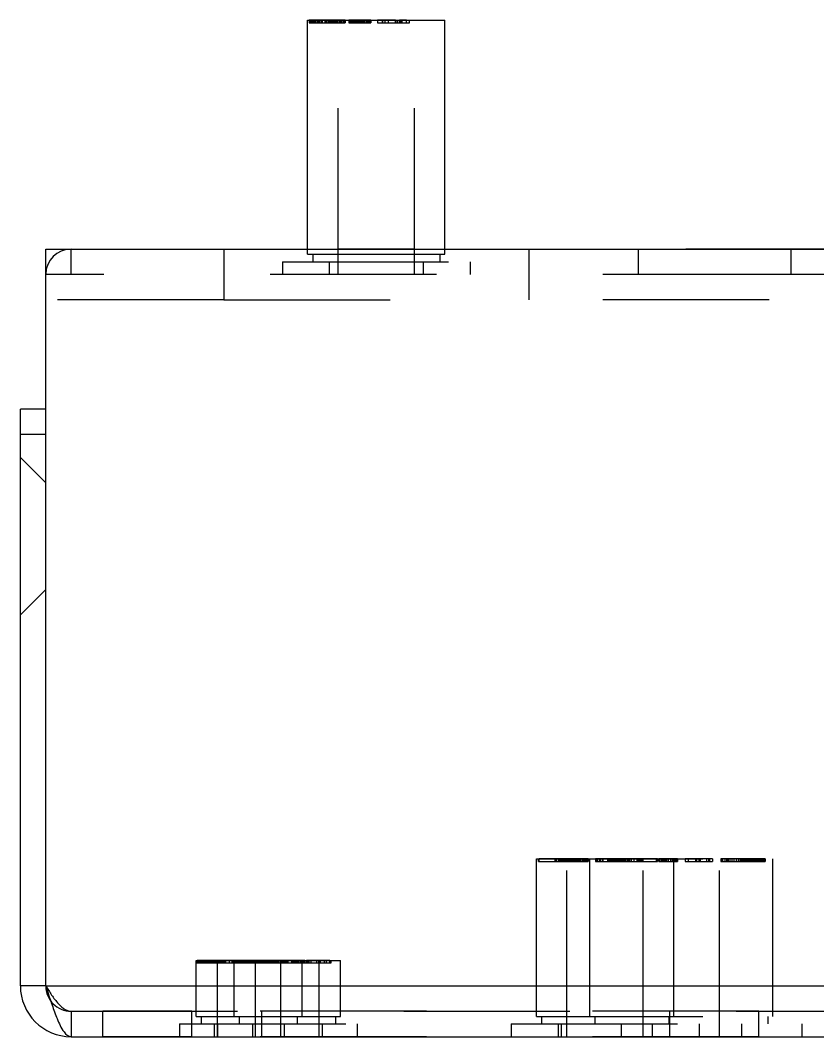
# Model space of a CAD drawing. Header units: millimetres. Extents: x 1262 to 3787, y 0 to 841.
# Drawn here: x 1412.58 to 1443.94, y 627.16 to 667.16 of the extents above; entities that cross this region are included whole.
import ezdxf

# ---------------------------------------------------------------- set-up
doc = ezdxf.new("R2010")
doc.units = ezdxf.units.MM
doc.header["$LTSCALE"] = 65.395
doc.linetypes.add('HIDDEN', pattern=[0.2, 0.1, -0.1])
doc.layers.get('0').update_dxf_attribs({"linetype": 'CONTINUOUS'})
doc.layers.add('02___PRT_ALL_AXES', color=7, linetype='CONTINUOUS')
doc.layers.add('DEFAULT_2', color=8, linetype='HIDDEN')

msp = doc.modelspace()

# ---------------------------------------------------------------- linework, layer by layer
at = {"color": 7, "linetype": 'Continuous'}
for p, q in [((1423.881, 658.158), (1423.881, 667.158)), ((1429.281, 658.158), (1429.281, 667.158)), ((1413.581, 657.158), (1413.581, 658.158)), ((1413.581, 651.858), (1412.581, 651.858)), ((1413.581, 650.858), (1412.581, 650.858)), ((1413.581, 629.158), (1412.581, 629.158))]:
    msp.add_line(p, q, dxfattribs=at)
at = {"color": 3, "linetype": 'Continuous'}
for p, q in [((1413.581, 658.158), (1824.581, 658.158)), ((1413.581, 629.158), (1413.581, 657.158)), ((1412.581, 629.158), (1412.581, 651.858)), ((1413.581, 629.158), (1825.581, 629.158)), ((1414.581, 627.158), (1615.797, 627.158))]:
    msp.add_line(p, q, dxfattribs=at)
for centre, radius, start, end in [((1414.581, 657.158), 1, 90, 180), ((1414.581, 629.158), 2, 180, 270)]:
    msp.add_arc(centre, radius, start, end, dxfattribs=at)
msp.add_open_spline([(1413.581, 629.158), (1413.641, 628.969), (1413.701, 628.779), (1413.764, 628.59)], degree=3, dxfattribs=at)
for points, knots in [([(1413.764, 628.59), (1413.786, 628.525), (1413.868, 628.282), (1413.955, 628.04), (1414.028, 627.867)], [0, 0, 0, 0, 0.267533, 1, 1, 1, 1]), ([(1414.028, 627.867), (1414.104, 627.685), (1414.214, 627.413), (1414.47, 627.158), (1414.581, 627.158)], [0, 0, 0, 0, 0.639668, 1, 1, 1, 1])]:
    msp.add_open_spline(points, degree=3, knots=knots, dxfattribs=at)
at = {"layer": '02___PRT_ALL_AXES', "color": 7, "linetype": 'Continuous'}
for p, q in [((1423.881, 658.158), (1423.881, 667.158)), ((1423.881, 667.158), (1429.281, 667.158)), ((1429.281, 658.158), (1429.281, 667.158))]:
    msp.add_line(p, q, dxfattribs=at)
at = {"layer": '02___PRT_ALL_AXES', "color": 8, "linetype": 'HIDDEN'}
for p, q in [((1425.081, 657.158), (1425.081, 667.158)), ((1428.081, 657.158), (1428.081, 667.158)), ((1423.881, 657.958), (1423.881, 658.158)), ((1428.081, 658.158), (1425.081, 658.158)), ((1429.281, 657.958), (1429.281, 658.158)), ((1436.879, 658.158), (1436.879, 657.158)), ((1824.581, 658.158), (1436.879, 658.158)), ((1442.883, 658.158), (1442.883, 657.158)), ((1428.081, 657.158), (1425.081, 657.158)), ((1825.581, 657.158), (1436.879, 657.158)), ((1432.881, 627.958), (1432.881, 634.158)), ((1432.881, 634.158), (1442.181, 634.158)), ((1434.081, 627.158), (1434.081, 634.158)), ((1434.981, 627.958), (1434.981, 634.158)), ((1437.081, 627.158), (1437.081, 634.158)), ((1438.281, 627.958), (1438.281, 634.158)), ((1440.081, 627.158), (1440.081, 634.158)), ((1442.181, 627.958), (1442.181, 634.158)), ((1419.491, 627.958), (1419.491, 630.158)), ((1419.491, 630.158), (1425.171, 630.158)), ((1420.331, 627.158), (1420.331, 630.158)), ((1420.991, 627.958), (1420.991, 630.158)), ((1421.831, 627.158), (1421.831, 630.158)), ((1422.831, 627.158), (1422.831, 630.158)), ((1423.671, 627.958), (1423.671, 630.158)), ((1424.331, 627.158), (1424.331, 630.158)), ((1425.171, 627.958), (1425.171, 630.158)), ((1415.831, 627.158), (1415.831, 628.158)), ((1419.331, 628.158), (1415.831, 628.158)), ((1419.331, 627.158), (1419.331, 628.158)), ((1441.631, 628.158), (1420.331, 628.158)), ((1422.081, 627.158), (1422.081, 628.158)), ((1438.131, 627.158), (1438.131, 628.158)), ((1441.631, 627.158), (1441.631, 628.158)), ((1419.331, 627.158), (1415.831, 627.158)), ((1441.631, 627.158), (1420.331, 627.158))]:
    msp.add_line(p, q, dxfattribs=at)
at = {"layer": 'DEFAULT_2', "color": 8, "linetype": 'HIDDEN'}
for p, q in [((1423.94, 667.158), (1423.94, 667.058)), ((1425.358, 667.158), (1423.94, 667.158)), ((1423.94, 667.058), (1425.358, 667.058)), ((1423.946, 667.158), (1423.946, 667.058)), ((1423.979, 667.158), (1423.979, 667.058)), ((1423.994, 667.158), (1423.994, 667.058)), ((1424.028, 667.158), (1424.028, 667.058)), ((1424.048, 667.158), (1424.048, 667.058)), ((1424.05, 667.158), (1424.05, 667.058)), ((1424.076, 667.158), (1424.076, 667.058)), ((1424.079, 667.158), (1424.079, 667.058)), ((1424.094, 667.158), (1424.094, 667.058)), ((1424.102, 667.158), (1424.102, 667.058)), ((1424.149, 667.158), (1424.149, 667.058)), ((1424.155, 667.158), (1424.155, 667.058)), ((1424.159, 667.158), (1424.159, 667.058)), ((1424.182, 667.158), (1424.182, 667.058)), ((1424.248, 667.158), (1424.248, 667.058)), ((1424.259, 667.158), (1424.259, 667.058)), ((1424.292, 667.158), (1424.292, 667.058)), ((1424.302, 667.158), (1424.302, 667.058)), ((1424.303, 667.058), (1424.303, 667.158)), ((1424.314, 667.158), (1424.314, 667.058)), ((1424.372, 667.058), (1424.372, 667.158)), ((1424.421, 667.158), (1424.421, 667.058)), ((1424.423, 667.158), (1424.423, 667.058)), ((1424.446, 667.158), (1424.446, 667.058)), ((1424.448, 667.158), (1424.448, 667.058)), ((1424.554, 667.158), (1424.554, 667.058)), ((1424.566, 667.158), (1424.566, 667.058)), ((1424.577, 667.158), (1424.577, 667.058)), ((1424.61, 667.158), (1424.61, 667.058)), ((1424.621, 667.158), (1424.621, 667.058)), ((1424.686, 667.158), (1424.686, 667.058)), ((1424.709, 667.158), (1424.709, 667.058)), ((1424.713, 667.158), (1424.713, 667.058)), ((1424.719, 667.158), (1424.719, 667.058)), ((1424.767, 667.158), (1424.767, 667.058)), ((1424.775, 667.158), (1424.775, 667.058)), ((1424.789, 667.158), (1424.789, 667.058)), ((1424.792, 667.158), (1424.792, 667.058)), ((1424.818, 667.158), (1424.818, 667.058)), ((1424.82, 667.158), (1424.82, 667.058)), ((1424.841, 667.158), (1424.841, 667.058)), ((1424.874, 667.158), (1424.874, 667.058)), ((1424.889, 667.158), (1424.889, 667.058)), ((1424.922, 667.158), (1424.922, 667.058)), ((1424.929, 667.158), (1424.929, 667.058)), ((1424.97, 667.158), (1424.97, 667.058)), ((1424.972, 667.158), (1424.972, 667.058)), ((1425.001, 667.158), (1425.001, 667.058)), ((1425.023, 667.158), (1425.023, 667.058)), ((1425.051, 667.158), (1425.051, 667.058)), ((1425.055, 667.158), (1425.055, 667.058)), ((1425.118, 667.158), (1425.118, 667.058)), ((1425.121, 667.158), (1425.121, 667.058)), ((1425.138, 667.158), (1425.138, 667.058)), ((1425.14, 667.158), (1425.14, 667.058)), ((1425.148, 667.158), (1425.148, 667.058)), ((1425.152, 667.158), (1425.152, 667.058)), ((1425.161, 667.158), (1425.161, 667.058)), ((1425.167, 667.158), (1425.167, 667.058)), ((1425.176, 667.158), (1425.176, 667.058)), ((1425.18, 667.158), (1425.18, 667.058)), ((1425.19, 667.158), (1425.19, 667.058)), ((1425.191, 667.158), (1425.191, 667.058)), ((1425.208, 667.158), (1425.208, 667.058)), ((1425.274, 667.158), (1425.274, 667.058)), ((1425.305, 667.158), (1425.305, 667.058)), ((1425.356, 667.158), (1425.356, 667.058)), ((1425.358, 667.158), (1425.358, 667.058)), ((1425.502, 667.158), (1425.502, 667.058)), ((1426.36, 667.158), (1425.502, 667.158)), ((1425.502, 667.058), (1426.36, 667.058)), ((1425.503, 667.158), (1425.503, 667.058)), ((1425.525, 667.158), (1425.525, 667.058)), ((1425.527, 667.158), (1425.527, 667.058)), ((1425.572, 667.158), (1425.572, 667.058)), ((1425.602, 667.158), (1425.602, 667.058)), ((1425.609, 667.158), (1425.609, 667.058)), ((1425.627, 667.158), (1425.627, 667.058)), ((1425.63, 667.158), (1425.63, 667.058)), ((1425.637, 667.158), (1425.637, 667.058)), ((1425.639, 667.158), (1425.639, 667.058)), ((1425.66, 667.158), (1425.66, 667.058)), ((1425.665, 667.158), (1425.665, 667.058)), ((1425.67, 667.158), (1425.67, 667.058)), ((1425.677, 667.158), (1425.677, 667.058)), ((1425.681, 667.158), (1425.681, 667.058)), ((1425.691, 667.158), (1425.691, 667.058)), ((1425.708, 667.058), (1425.708, 667.158)), ((1425.722, 667.158), (1425.722, 667.058)), ((1425.742, 667.158), (1425.742, 667.058)), ((1425.764, 667.158), (1425.764, 667.058)), ((1425.765, 667.158), (1425.765, 667.058)), ((1425.777, 667.158), (1425.777, 667.058)), ((1425.78, 667.158), (1425.78, 667.058)), ((1425.807, 667.158), (1425.807, 667.058)), ((1425.827, 667.158), (1425.827, 667.058)), ((1425.836, 667.158), (1425.836, 667.058)), ((1425.878, 667.058), (1425.878, 667.158)), ((1425.883, 667.158), (1425.883, 667.058)), ((1425.889, 667.158), (1425.889, 667.058)), ((1425.908, 667.158), (1425.908, 667.058)), ((1425.914, 667.158), (1425.914, 667.058)), ((1425.919, 667.158), (1425.919, 667.058)), ((1425.958, 667.158), (1425.958, 667.058)), ((1425.969, 667.158), (1425.969, 667.058)), ((1425.989, 667.158), (1425.989, 667.058)), ((1425.994, 667.158), (1425.994, 667.058)), ((1426.014, 667.158), (1426.014, 667.058)), ((1426.035, 667.158), (1426.035, 667.058)), ((1426.05, 667.158), (1426.05, 667.058)), ((1426.065, 667.158), (1426.065, 667.058)), ((1426.088, 667.158), (1426.088, 667.058)), ((1426.093, 667.158), (1426.093, 667.058)), ((1426.104, 667.158), (1426.104, 667.058)), ((1426.12, 667.158), (1426.12, 667.058)), ((1426.122, 667.158), (1426.122, 667.058)), ((1426.181, 667.158), (1426.181, 667.058)), ((1426.187, 667.158), (1426.187, 667.058)), ((1426.22, 667.158), (1426.22, 667.058)), ((1426.234, 667.158), (1426.234, 667.058)), ((1426.238, 667.158), (1426.238, 667.058)), ((1426.255, 667.158), (1426.255, 667.058)), ((1426.305, 667.158), (1426.305, 667.058)), ((1426.355, 667.158), (1426.355, 667.058)), ((1426.36, 667.158), (1426.36, 667.058)), ((1426.635, 667.158), (1426.635, 667.058)), ((1427.341, 667.158), (1426.635, 667.158)), ((1426.635, 667.058), (1427.882, 667.058)), ((1426.813, 667.158), (1426.813, 667.058)), ((1426.82, 667.158), (1426.82, 667.058)), ((1426.931, 667.058), (1426.931, 667.158)), ((1427.057, 667.058), (1427.057, 667.158)), ((1427.341, 667.058), (1427.341, 667.158)), ((1427.388, 667.158), (1427.388, 667.058)), ((1427.407, 667.158), (1427.407, 667.058)), ((1427.5, 667.058), (1427.5, 667.158)), ((1427.769, 667.158), (1427.5, 667.158)), ((1427.532, 667.158), (1427.532, 667.058)), ((1427.585, 667.158), (1427.585, 667.058)), ((1427.769, 667.058), (1427.769, 667.158)), ((1427.882, 667.058), (1427.882, 667.158)), ((1414.581, 657.158), (1414.581, 658.158)), ((1420.581, 658.158), (1420.581, 656.158)), ((1423.881, 657.958), (1423.881, 658.158)), ((1429.281, 657.958), (1429.281, 658.158)), ((1432.581, 658.158), (1432.581, 656.158)), ((1422.886, 657.658), (1422.886, 657.158)), ((1422.886, 657.658), (1430.276, 657.658)), ((1423.881, 657.958), (1429.281, 657.958)), ((1424.081, 657.958), (1424.081, 657.658)), ((1424.733, 657.658), (1424.733, 657.158)), ((1428.428, 657.658), (1428.428, 657.158)), ((1429.081, 657.958), (1429.081, 657.658)), ((1430.276, 657.658), (1430.276, 657.158)), ((1533.581, 657.158), (1413.581, 657.158)), ((1420.581, 656.158), (1413.581, 656.158)), ((1420.581, 656.158), (1432.581, 656.158)), ((1533.581, 656.158), (1432.581, 656.158)), ((1413.581, 648.958), (1412.581, 649.958)), ((1413.581, 644.758), (1412.581, 643.758)), ((1432.881, 627.958), (1432.881, 634.158)), ((1432.956, 634.058), (1432.956, 634.158)), ((1432.956, 634.058), (1434.914, 634.058)), ((1432.987, 634.058), (1432.987, 634.158)), ((1434.914, 634.158), (1432.987, 634.158)), ((1433.608, 634.158), (1433.608, 634.058)), ((1433.613, 634.158), (1433.613, 634.058)), ((1433.633, 634.158), (1433.633, 634.058)), ((1433.657, 634.158), (1433.657, 634.058)), ((1433.736, 634.158), (1433.736, 634.058)), ((1433.751, 634.158), (1433.751, 634.058)), ((1433.755, 634.158), (1433.755, 634.058)), ((1433.764, 634.158), (1433.764, 634.058)), ((1433.779, 634.158), (1433.779, 634.058)), ((1433.781, 634.158), (1433.781, 634.058)), ((1433.789, 634.158), (1433.789, 634.058)), ((1433.813, 634.158), (1433.813, 634.058)), ((1433.822, 634.158), (1433.822, 634.058)), ((1433.824, 634.158), (1433.824, 634.058)), ((1433.84, 634.158), (1433.84, 634.058)), ((1433.848, 634.158), (1433.848, 634.058)), ((1433.852, 634.158), (1433.852, 634.058)), ((1433.9, 634.158), (1433.9, 634.058)), ((1433.946, 634.158), (1433.946, 634.058)), ((1433.97, 634.158), (1433.97, 634.058)), ((1433.974, 634.158), (1433.974, 634.058)), ((1433.976, 634.158), (1433.976, 634.058)), ((1433.989, 634.158), (1433.989, 634.058)), ((1433.99, 634.158), (1433.99, 634.058)), ((1433.995, 634.158), (1433.995, 634.058)), ((1434.004, 634.158), (1434.004, 634.058)), ((1434.008, 634.158), (1434.008, 634.058)), ((1434.033, 634.158), (1434.033, 634.058)), ((1434.058, 634.158), (1434.058, 634.058)), ((1434.074, 634.158), (1434.074, 634.058)), ((1434.078, 634.158), (1434.078, 634.058)), ((1434.088, 634.158), (1434.088, 634.058)), ((1434.094, 634.158), (1434.094, 634.058)), ((1434.112, 634.158), (1434.112, 634.058)), ((1434.114, 634.058), (1434.114, 634.158)), ((1434.122, 634.158), (1434.122, 634.058)), ((1434.163, 634.158), (1434.163, 634.058)), ((1434.191, 634.158), (1434.191, 634.058)), ((1434.201, 634.158), (1434.201, 634.058)), ((1434.233, 634.158), (1434.233, 634.058)), ((1434.236, 634.158), (1434.236, 634.058)), ((1434.259, 634.158), (1434.259, 634.058)), ((1434.267, 634.058), (1434.267, 634.158)), ((1434.274, 634.158), (1434.274, 634.058)), ((1434.277, 634.158), (1434.277, 634.058)), ((1434.281, 634.158), (1434.281, 634.058)), ((1434.298, 634.158), (1434.298, 634.058)), ((1434.34, 634.158), (1434.34, 634.058)), ((1434.342, 634.158), (1434.342, 634.058)), ((1434.343, 634.158), (1434.343, 634.058)), ((1434.348, 634.158), (1434.348, 634.058)), ((1434.354, 634.158), (1434.354, 634.058)), ((1434.37, 634.158), (1434.37, 634.058)), ((1434.395, 634.158), (1434.395, 634.058)), ((1434.398, 634.158), (1434.398, 634.058)), ((1434.437, 634.158), (1434.437, 634.058)), ((1434.439, 634.158), (1434.439, 634.058)), ((1434.439, 634.158), (1434.439, 634.058)), ((1434.445, 634.158), (1434.445, 634.058)), ((1434.458, 634.158), (1434.458, 634.058)), ((1434.466, 634.158), (1434.466, 634.058)), ((1434.502, 634.158), (1434.502, 634.058)), ((1434.51, 634.158), (1434.51, 634.058)), ((1434.512, 634.158), (1434.512, 634.058)), ((1434.514, 634.158), (1434.514, 634.058)), ((1434.542, 634.158), (1434.542, 634.058)), ((1434.551, 634.158), (1434.551, 634.058)), ((1434.581, 634.158), (1434.581, 634.058)), ((1434.614, 634.158), (1434.614, 634.058)), ((1434.631, 634.158), (1434.631, 634.058)), ((1434.686, 634.158), (1434.686, 634.058)), ((1434.687, 634.158), (1434.687, 634.058)), ((1434.723, 634.158), (1434.723, 634.058)), ((1434.764, 634.158), (1434.764, 634.058)), ((1434.796, 634.158), (1434.796, 634.058)), ((1434.798, 634.158), (1434.798, 634.058)), ((1434.837, 634.158), (1434.837, 634.058)), ((1434.886, 634.158), (1434.886, 634.058)), ((1434.888, 634.158), (1434.888, 634.058)), ((1434.914, 634.158), (1434.914, 634.058)), ((1434.981, 627.958), (1434.981, 634.158)), ((1435.203, 634.158), (1435.203, 634.058)), ((1437.646, 634.158), (1435.203, 634.158)), ((1435.203, 634.058), (1437.646, 634.058)), ((1435.264, 634.158), (1435.264, 634.058)), ((1435.271, 634.058), (1435.271, 634.158)), ((1435.343, 634.158), (1435.343, 634.058)), ((1435.369, 634.158), (1435.369, 634.058)), ((1435.385, 634.158), (1435.385, 634.058)), ((1435.39, 634.158), (1435.39, 634.058)), ((1435.397, 634.058), (1435.397, 634.158)), ((1435.463, 634.158), (1435.463, 634.058)), ((1435.49, 634.158), (1435.49, 634.058)), ((1435.69, 634.058), (1435.69, 634.158)), ((1435.725, 634.158), (1435.725, 634.058)), ((1435.735, 634.158), (1435.735, 634.058)), ((1435.751, 634.158), (1435.751, 634.058)), ((1435.766, 634.158), (1435.766, 634.058)), ((1435.774, 634.158), (1435.774, 634.058)), ((1435.799, 634.158), (1435.799, 634.058)), ((1435.841, 634.158), (1435.841, 634.058)), ((1435.853, 634.158), (1435.853, 634.058)), ((1435.855, 634.158), (1435.855, 634.058)), ((1435.857, 634.058), (1435.857, 634.158)), ((1435.877, 634.158), (1435.877, 634.058)), ((1435.881, 634.158), (1435.881, 634.058)), ((1435.885, 634.158), (1435.885, 634.058)), ((1435.897, 634.158), (1435.897, 634.058)), ((1435.921, 634.158), (1435.921, 634.058)), ((1435.945, 634.158), (1435.945, 634.058)), ((1435.978, 634.158), (1435.978, 634.058)), ((1435.998, 634.158), (1435.998, 634.058)), ((1436.014, 634.158), (1436.014, 634.058)), ((1436.02, 634.158), (1436.02, 634.058)), ((1436.04, 634.158), (1436.04, 634.058)), ((1436.048, 634.158), (1436.048, 634.058)), ((1436.087, 634.158), (1436.087, 634.058)), ((1436.091, 634.158), (1436.091, 634.058)), ((1436.107, 634.158), (1436.107, 634.058)), ((1436.11, 634.158), (1436.11, 634.058)), ((1436.121, 634.158), (1436.121, 634.058)), ((1436.138, 634.158), (1436.138, 634.058)), ((1436.144, 634.158), (1436.144, 634.058)), ((1436.146, 634.058), (1436.146, 634.158)), ((1436.162, 634.158), (1436.162, 634.058)), ((1436.177, 634.158), (1436.177, 634.058)), ((1436.2, 634.158), (1436.2, 634.058)), ((1436.201, 634.158), (1436.201, 634.058)), ((1436.204, 634.158), (1436.204, 634.058)), ((1436.209, 634.158), (1436.209, 634.058)), ((1436.212, 634.158), (1436.212, 634.058)), ((1436.213, 634.158), (1436.213, 634.058)), ((1436.218, 634.158), (1436.218, 634.058)), ((1436.244, 634.158), (1436.244, 634.058)), ((1436.26, 634.158), (1436.26, 634.058)), ((1436.269, 634.058), (1436.269, 634.158)), ((1436.289, 634.158), (1436.289, 634.058)), ((1436.295, 634.158), (1436.295, 634.058)), ((1436.301, 634.158), (1436.301, 634.058)), ((1436.315, 634.158), (1436.315, 634.058)), ((1436.317, 634.158), (1436.317, 634.058)), ((1436.338, 634.158), (1436.338, 634.058)), ((1436.371, 634.158), (1436.371, 634.058)), ((1436.441, 634.158), (1436.441, 634.058)), ((1436.455, 634.158), (1436.455, 634.058)), ((1436.504, 634.158), (1436.504, 634.058)), ((1436.536, 634.158), (1436.536, 634.058)), ((1436.611, 634.158), (1436.611, 634.058)), ((1436.71, 634.158), (1436.71, 634.058)), ((1436.823, 634.158), (1436.823, 634.058)), ((1436.885, 634.158), (1436.885, 634.058)), ((1436.928, 634.158), (1436.928, 634.058)), ((1436.959, 634.158), (1436.959, 634.058)), ((1437.016, 634.158), (1437.016, 634.058)), ((1437.063, 634.158), (1437.063, 634.058)), ((1437.588, 634.158), (1437.588, 634.058)), ((1437.646, 634.158), (1437.646, 634.058)), ((1437.694, 634.158), (1437.694, 634.058)), ((1438.432, 634.158), (1437.694, 634.158)), ((1437.694, 634.058), (1438.432, 634.058)), ((1437.696, 634.158), (1437.696, 634.058)), ((1437.722, 634.158), (1437.722, 634.058)), ((1437.789, 634.158), (1437.789, 634.058)), ((1437.809, 634.158), (1437.809, 634.058)), ((1437.817, 634.158), (1437.817, 634.058)), ((1437.822, 634.158), (1437.822, 634.058)), ((1437.852, 634.158), (1437.852, 634.058)), ((1437.864, 634.158), (1437.864, 634.058)), ((1437.906, 634.158), (1437.906, 634.058)), ((1437.932, 634.158), (1437.932, 634.058)), ((1437.962, 634.158), (1437.962, 634.058)), ((1437.985, 634.158), (1437.985, 634.058)), ((1438.044, 634.158), (1438.044, 634.058)), ((1438.067, 634.158), (1438.067, 634.058)), ((1438.151, 634.158), (1438.151, 634.058)), ((1438.153, 634.158), (1438.153, 634.058)), ((1438.222, 634.158), (1438.222, 634.058)), ((1438.24, 634.158), (1438.24, 634.058)), ((1438.274, 634.158), (1438.274, 634.058)), ((1438.281, 627.958), (1438.281, 634.158)), ((1438.309, 634.158), (1438.309, 634.058)), ((1438.337, 634.158), (1438.337, 634.058)), ((1438.393, 634.158), (1438.393, 634.058)), ((1438.432, 634.158), (1438.432, 634.058)), ((1438.729, 634.158), (1438.729, 634.058)), ((1439.804, 634.158), (1438.729, 634.158)), ((1438.729, 634.058), (1439.804, 634.058)), ((1438.849, 634.158), (1438.849, 634.058)), ((1439.13, 634.158), (1439.13, 634.058)), ((1439.163, 634.158), (1439.163, 634.058)), ((1439.179, 634.158), (1439.179, 634.058)), ((1439.262, 634.158), (1439.262, 634.058)), ((1439.29, 634.158), (1439.29, 634.058)), ((1439.323, 634.158), (1439.323, 634.058)), ((1439.571, 634.158), (1439.571, 634.058)), ((1439.644, 634.158), (1439.644, 634.058)), ((1439.66, 634.158), (1439.66, 634.058)), ((1439.691, 634.158), (1439.691, 634.058)), ((1439.804, 634.158), (1439.804, 634.058)), ((1440.128, 634.158), (1440.128, 634.058)), ((1441.881, 634.158), (1440.128, 634.158)), ((1440.128, 634.058), (1441.881, 634.058)), ((1440.19, 634.158), (1440.19, 634.058)), ((1440.199, 634.158), (1440.199, 634.058)), ((1440.284, 634.158), (1440.284, 634.058)), ((1440.359, 634.158), (1440.359, 634.058)), ((1440.365, 634.158), (1440.365, 634.058)), ((1440.427, 634.158), (1440.427, 634.058)), ((1440.492, 634.158), (1440.492, 634.058)), ((1440.567, 634.158), (1440.567, 634.058)), ((1440.648, 634.158), (1440.648, 634.058)), ((1440.733, 634.158), (1440.733, 634.058)), ((1440.737, 634.158), (1440.737, 634.058)), ((1440.815, 634.158), (1440.815, 634.058)), ((1440.878, 634.158), (1440.878, 634.058)), ((1440.88, 634.158), (1440.88, 634.058)), ((1440.89, 634.158), (1440.89, 634.058)), ((1440.893, 634.158), (1440.893, 634.058)), ((1440.907, 634.158), (1440.907, 634.058)), ((1440.931, 634.158), (1440.931, 634.058)), ((1440.953, 634.158), (1440.953, 634.058)), ((1440.983, 634.158), (1440.983, 634.058)), ((1440.987, 634.158), (1440.987, 634.058)), ((1441, 634.158), (1441, 634.058)), ((1441.013, 634.158), (1441.013, 634.058)), ((1441.013, 634.158), (1441.013, 634.058)), ((1441.02, 634.158), (1441.02, 634.058)), ((1441.024, 634.158), (1441.024, 634.058)), ((1441.034, 634.158), (1441.034, 634.058)), ((1441.035, 634.158), (1441.035, 634.058)), ((1441.036, 634.158), (1441.036, 634.058)), ((1441.04, 634.158), (1441.04, 634.058)), ((1441.042, 634.158), (1441.042, 634.058)), ((1441.058, 634.158), (1441.058, 634.058)), ((1441.097, 634.158), (1441.097, 634.058)), ((1441.102, 634.158), (1441.102, 634.058)), ((1441.11, 634.158), (1441.11, 634.058)), ((1441.123, 634.158), (1441.123, 634.058)), ((1441.128, 634.158), (1441.128, 634.058)), ((1441.137, 634.158), (1441.137, 634.058)), ((1441.139, 634.158), (1441.139, 634.058)), ((1441.144, 634.158), (1441.144, 634.058)), ((1441.159, 634.158), (1441.159, 634.058)), ((1441.174, 634.158), (1441.174, 634.058)), ((1441.199, 634.158), (1441.199, 634.058)), ((1441.214, 634.158), (1441.214, 634.058)), ((1441.225, 634.158), (1441.225, 634.058)), ((1441.231, 634.158), (1441.231, 634.058)), ((1441.239, 634.158), (1441.239, 634.058)), ((1441.25, 634.158), (1441.25, 634.058)), ((1441.254, 634.158), (1441.254, 634.058)), ((1441.275, 634.158), (1441.275, 634.058)), ((1441.276, 634.158), (1441.276, 634.058)), ((1441.291, 634.158), (1441.291, 634.058)), ((1441.303, 634.158), (1441.303, 634.058)), ((1441.323, 634.158), (1441.323, 634.058)), ((1441.324, 634.158), (1441.324, 634.058)), ((1441.327, 634.158), (1441.327, 634.058)), ((1441.358, 634.158), (1441.358, 634.058)), ((1441.377, 634.158), (1441.377, 634.058)), ((1441.379, 634.158), (1441.379, 634.058)), ((1441.389, 634.158), (1441.389, 634.058)), ((1441.393, 634.158), (1441.393, 634.058)), ((1441.396, 634.158), (1441.396, 634.058)), ((1441.408, 634.158), (1441.408, 634.058)), ((1441.41, 634.158), (1441.41, 634.058)), ((1441.412, 634.158), (1441.412, 634.058)), ((1441.424, 634.158), (1441.424, 634.058)), ((1441.458, 634.158), (1441.458, 634.058)), ((1441.459, 634.158), (1441.459, 634.058)), ((1441.464, 634.158), (1441.464, 634.058)), ((1441.511, 634.158), (1441.511, 634.058)), ((1441.542, 634.158), (1441.542, 634.058)), ((1441.547, 634.158), (1441.547, 634.058)), ((1441.575, 634.158), (1441.575, 634.058)), ((1441.627, 634.158), (1441.627, 634.058)), ((1441.632, 634.158), (1441.632, 634.058)), ((1441.642, 634.158), (1441.642, 634.058)), ((1441.656, 634.158), (1441.656, 634.058)), ((1441.66, 634.158), (1441.66, 634.058)), ((1441.675, 634.158), (1441.675, 634.058)), ((1441.692, 634.158), (1441.692, 634.058)), ((1441.697, 634.158), (1441.697, 634.058)), ((1441.72, 634.158), (1441.72, 634.058)), ((1441.723, 634.158), (1441.723, 634.058)), ((1441.738, 634.158), (1441.738, 634.058)), ((1441.743, 634.158), (1441.743, 634.058)), ((1441.757, 634.158), (1441.757, 634.058)), ((1441.758, 634.158), (1441.758, 634.058)), ((1441.769, 634.158), (1441.769, 634.058)), ((1441.774, 634.158), (1441.774, 634.058)), ((1441.785, 634.158), (1441.785, 634.058)), ((1441.803, 634.158), (1441.803, 634.058)), ((1441.807, 634.158), (1441.807, 634.058)), ((1441.825, 634.158), (1441.825, 634.058)), ((1441.849, 634.158), (1441.849, 634.058)), ((1441.864, 634.158), (1441.864, 634.058)), ((1441.874, 634.158), (1441.874, 634.058)), ((1441.881, 634.158), (1441.881, 634.058)), ((1442.181, 627.958), (1442.181, 634.158)), ((1419.491, 627.958), (1419.491, 630.158)), ((1419.517, 630.158), (1419.517, 630.058)), ((1419.517, 630.058), (1420.899, 630.058)), ((1419.521, 630.158), (1419.521, 630.058)), ((1419.539, 630.158), (1419.539, 630.058)), ((1419.541, 630.058), (1419.541, 630.158)), ((1420.899, 630.158), (1419.541, 630.158)), ((1419.56, 630.158), (1419.56, 630.058)), ((1419.565, 630.158), (1419.565, 630.058)), ((1419.593, 630.158), (1419.593, 630.058)), ((1419.594, 630.158), (1419.594, 630.058)), ((1419.598, 630.158), (1419.598, 630.058)), ((1419.603, 630.158), (1419.603, 630.058)), ((1419.605, 630.158), (1419.605, 630.058)), ((1419.609, 630.158), (1419.609, 630.058)), ((1419.627, 630.158), (1419.627, 630.058)), ((1419.638, 630.158), (1419.638, 630.058)), ((1419.64, 630.158), (1419.64, 630.058)), ((1419.642, 630.158), (1419.642, 630.058)), ((1419.653, 630.158), (1419.653, 630.058)), ((1419.658, 630.158), (1419.658, 630.058)), ((1419.692, 630.158), (1419.692, 630.058)), ((1419.693, 630.158), (1419.693, 630.058)), ((1419.698, 630.158), (1419.698, 630.058)), ((1419.712, 630.158), (1419.712, 630.058)), ((1419.725, 630.158), (1419.725, 630.058)), ((1419.738, 630.158), (1419.738, 630.058)), ((1419.759, 630.158), (1419.759, 630.058)), ((1419.776, 630.158), (1419.776, 630.058)), ((1419.809, 630.158), (1419.809, 630.058)), ((1419.813, 630.158), (1419.813, 630.058)), ((1419.844, 630.158), (1419.844, 630.058)), ((1419.852, 630.158), (1419.852, 630.058)), ((1419.855, 630.158), (1419.855, 630.058)), ((1419.885, 630.158), (1419.885, 630.058)), ((1419.903, 630.158), (1419.903, 630.058)), ((1419.914, 630.158), (1419.914, 630.058)), ((1419.916, 630.158), (1419.916, 630.058)), ((1419.923, 630.158), (1419.923, 630.058)), ((1419.939, 630.158), (1419.939, 630.058)), ((1419.955, 630.158), (1419.955, 630.058)), ((1419.961, 630.158), (1419.961, 630.058)), ((1419.966, 630.158), (1419.966, 630.058)), ((1419.979, 630.158), (1419.979, 630.058)), ((1419.981, 630.158), (1419.981, 630.058)), ((1419.993, 630.158), (1419.993, 630.058)), ((1420.008, 630.158), (1420.008, 630.058)), ((1420.022, 630.158), (1420.022, 630.058)), ((1420.043, 630.158), (1420.043, 630.058)), ((1420.056, 630.158), (1420.056, 630.058)), ((1420.064, 630.158), (1420.064, 630.058)), ((1420.069, 630.158), (1420.069, 630.058)), ((1420.071, 630.158), (1420.071, 630.058)), ((1420.082, 630.158), (1420.082, 630.058)), ((1420.087, 630.158), (1420.087, 630.058)), ((1420.097, 630.158), (1420.097, 630.058)), ((1420.101, 630.158), (1420.101, 630.058)), ((1420.108, 630.158), (1420.108, 630.058)), ((1420.109, 630.158), (1420.109, 630.058)), ((1420.115, 630.158), (1420.115, 630.058)), ((1420.122, 630.158), (1420.122, 630.058)), ((1420.126, 630.158), (1420.126, 630.058)), ((1420.135, 630.158), (1420.135, 630.058)), ((1420.137, 630.158), (1420.137, 630.058)), ((1420.139, 630.158), (1420.139, 630.058)), ((1420.143, 630.158), (1420.143, 630.058)), ((1420.147, 630.158), (1420.147, 630.058)), ((1420.148, 630.158), (1420.148, 630.058)), ((1420.157, 630.158), (1420.157, 630.058)), ((1420.171, 630.158), (1420.171, 630.058)), ((1420.172, 630.158), (1420.172, 630.058)), ((1420.179, 630.158), (1420.179, 630.058)), ((1420.198, 630.158), (1420.198, 630.058)), ((1420.205, 630.158), (1420.205, 630.058)), ((1420.21, 630.158), (1420.21, 630.058)), ((1420.212, 630.158), (1420.212, 630.058)), ((1420.213, 630.158), (1420.213, 630.058)), ((1420.215, 630.158), (1420.215, 630.058)), ((1420.216, 630.058), (1420.216, 630.158)), ((1420.218, 630.158), (1420.218, 630.058)), ((1420.218, 630.158), (1420.218, 630.058)), ((1420.22, 630.158), (1420.22, 630.058)), ((1420.223, 630.158), (1420.223, 630.058)), ((1420.224, 630.158), (1420.224, 630.058)), ((1420.229, 630.158), (1420.229, 630.058)), ((1420.238, 630.158), (1420.238, 630.058)), ((1420.257, 630.158), (1420.257, 630.058)), ((1420.265, 630.158), (1420.265, 630.058)), ((1420.28, 630.158), (1420.28, 630.058)), ((1420.287, 630.058), (1420.287, 630.158)), ((1420.296, 630.158), (1420.296, 630.058)), ((1420.332, 630.158), (1420.332, 630.058)), ((1420.347, 630.158), (1420.347, 630.058)), ((1420.351, 630.158), (1420.351, 630.058)), ((1420.351, 630.158), (1420.351, 630.058)), ((1420.387, 630.158), (1420.387, 630.058)), ((1420.4, 630.158), (1420.4, 630.058)), ((1420.435, 630.158), (1420.435, 630.058)), ((1420.436, 630.158), (1420.436, 630.058)), ((1420.44, 630.158), (1420.44, 630.058)), ((1420.454, 630.158), (1420.454, 630.058)), ((1420.469, 630.158), (1420.469, 630.058)), ((1420.5, 630.158), (1420.5, 630.058)), ((1420.502, 630.158), (1420.502, 630.058)), ((1420.507, 630.158), (1420.507, 630.058)), ((1420.517, 630.158), (1420.517, 630.058)), ((1420.522, 630.158), (1420.522, 630.058)), ((1420.557, 630.158), (1420.557, 630.058)), ((1420.568, 630.158), (1420.568, 630.058)), ((1420.569, 630.158), (1420.569, 630.058)), ((1420.574, 630.158), (1420.574, 630.058)), ((1420.616, 630.158), (1420.616, 630.058)), ((1420.644, 630.158), (1420.644, 630.058)), ((1420.653, 630.158), (1420.653, 630.058)), ((1420.795, 630.158), (1420.795, 630.058)), ((1420.899, 630.158), (1420.899, 630.058)), ((1420.914, 630.158), (1420.914, 630.058)), ((1423.77, 630.158), (1420.914, 630.158)), ((1420.914, 630.058), (1424.803, 630.058)), ((1420.915, 630.158), (1420.915, 630.058)), ((1420.93, 630.158), (1420.93, 630.058)), ((1420.961, 630.158), (1420.961, 630.058)), ((1420.975, 630.158), (1420.975, 630.058)), ((1420.99, 630.158), (1420.99, 630.058)), ((1420.991, 627.958), (1420.991, 630.158)), ((1421.001, 630.158), (1421.001, 630.058)), ((1421.003, 630.158), (1421.003, 630.058)), ((1421.017, 630.158), (1421.017, 630.058)), ((1421.021, 630.158), (1421.021, 630.058)), ((1421.022, 630.158), (1421.022, 630.058)), ((1421.026, 630.158), (1421.026, 630.058)), ((1421.031, 630.158), (1421.031, 630.058)), ((1421.039, 630.158), (1421.039, 630.058)), ((1421.041, 630.058), (1421.041, 630.158)), ((1421.047, 630.158), (1421.047, 630.058)), ((1421.059, 630.158), (1421.059, 630.058)), ((1421.06, 630.158), (1421.06, 630.058)), ((1421.065, 630.158), (1421.065, 630.058)), ((1421.073, 630.158), (1421.073, 630.058)), ((1421.09, 630.058), (1421.09, 630.158)), ((1421.093, 630.158), (1421.093, 630.058)), ((1421.094, 630.158), (1421.094, 630.058)), ((1421.098, 630.158), (1421.098, 630.058)), ((1421.101, 630.158), (1421.101, 630.058)), ((1421.103, 630.158), (1421.103, 630.058)), ((1421.105, 630.158), (1421.105, 630.058)), ((1421.109, 630.158), (1421.109, 630.058)), ((1421.111, 630.158), (1421.111, 630.058)), ((1421.113, 630.158), (1421.113, 630.058)), ((1421.127, 630.158), (1421.127, 630.058)), ((1421.138, 630.158), (1421.138, 630.058)), ((1421.14, 630.158), (1421.14, 630.058)), ((1421.142, 630.158), (1421.142, 630.058)), ((1421.153, 630.158), (1421.153, 630.058)), ((1421.158, 630.158), (1421.158, 630.058)), ((1421.16, 630.158), (1421.16, 630.058)), ((1421.164, 630.158), (1421.164, 630.058)), ((1421.192, 630.158), (1421.192, 630.058)), ((1421.193, 630.158), (1421.193, 630.058)), ((1421.198, 630.158), (1421.198, 630.058)), ((1421.212, 630.158), (1421.212, 630.058)), ((1421.22, 630.158), (1421.22, 630.058)), ((1421.225, 630.158), (1421.225, 630.058)), ((1421.238, 630.158), (1421.238, 630.058)), ((1421.259, 630.158), (1421.259, 630.058)), ((1421.276, 630.158), (1421.276, 630.058)), ((1421.309, 630.158), (1421.309, 630.058)), ((1421.313, 630.158), (1421.313, 630.058)), ((1421.344, 630.158), (1421.344, 630.058)), ((1421.352, 630.158), (1421.352, 630.058)), ((1421.355, 630.158), (1421.355, 630.058)), ((1421.37, 630.158), (1421.37, 630.058)), ((1421.385, 630.158), (1421.385, 630.058)), ((1421.403, 630.158), (1421.403, 630.058)), ((1421.414, 630.158), (1421.414, 630.058)), ((1421.416, 630.158), (1421.416, 630.058)), ((1421.423, 630.158), (1421.423, 630.058)), ((1421.439, 630.158), (1421.439, 630.058)), ((1421.441, 630.058), (1421.441, 630.158)), ((1421.455, 630.158), (1421.455, 630.058)), ((1421.461, 630.158), (1421.461, 630.058)), ((1421.466, 630.158), (1421.466, 630.058)), ((1421.477, 630.158), (1421.477, 630.058)), ((1421.479, 630.158), (1421.479, 630.058)), ((1421.481, 630.158), (1421.481, 630.058)), ((1421.493, 630.158), (1421.493, 630.058)), ((1421.508, 630.158), (1421.508, 630.058)), ((1421.522, 630.158), (1421.522, 630.058)), ((1421.543, 630.158), (1421.543, 630.058)), ((1421.556, 630.158), (1421.556, 630.058)), ((1421.564, 630.158), (1421.564, 630.058)), ((1421.569, 630.158), (1421.569, 630.058)), ((1421.571, 630.158), (1421.571, 630.058)), ((1421.581, 630.158), (1421.581, 630.058)), ((1421.582, 630.158), (1421.582, 630.058)), ((1421.587, 630.158), (1421.587, 630.058)), ((1421.597, 630.158), (1421.597, 630.058)), ((1421.601, 630.158), (1421.601, 630.058)), ((1421.608, 630.158), (1421.608, 630.058)), ((1421.609, 630.158), (1421.609, 630.058)), ((1421.615, 630.158), (1421.615, 630.058)), ((1421.622, 630.158), (1421.622, 630.058)), ((1421.626, 630.158), (1421.626, 630.058)), ((1421.635, 630.158), (1421.635, 630.058)), ((1421.637, 630.158), (1421.637, 630.058)), ((1421.639, 630.158), (1421.639, 630.058)), ((1421.643, 630.158), (1421.643, 630.058)), ((1421.647, 630.158), (1421.647, 630.058)), ((1421.648, 630.158), (1421.648, 630.058)), ((1421.657, 630.158), (1421.657, 630.058)), ((1421.671, 630.158), (1421.671, 630.058)), ((1421.672, 630.158), (1421.672, 630.058)), ((1421.679, 630.158), (1421.679, 630.058)), ((1421.698, 630.158), (1421.698, 630.058)), ((1421.705, 630.158), (1421.705, 630.058)), ((1421.71, 630.158), (1421.71, 630.058)), ((1421.712, 630.158), (1421.712, 630.058)), ((1421.713, 630.158), (1421.713, 630.058)), ((1421.715, 630.158), (1421.715, 630.058)), ((1421.716, 630.058), (1421.716, 630.158)), ((1421.718, 630.158), (1421.718, 630.058)), ((1421.718, 630.158), (1421.718, 630.058)), ((1421.72, 630.158), (1421.72, 630.058)), ((1421.723, 630.158), (1421.723, 630.058)), ((1421.724, 630.158), (1421.724, 630.058)), ((1421.729, 630.158), (1421.729, 630.058)), ((1421.738, 630.158), (1421.738, 630.058)), ((1421.749, 630.158), (1421.749, 630.058)), ((1421.751, 630.158), (1421.751, 630.058)), ((1421.757, 630.158), (1421.757, 630.058)), ((1421.759, 630.158), (1421.759, 630.058)), ((1421.765, 630.158), (1421.765, 630.058)), ((1421.78, 630.158), (1421.78, 630.058)), ((1421.787, 630.058), (1421.787, 630.158)), ((1421.789, 630.158), (1421.789, 630.058)), ((1421.79, 630.158), (1421.79, 630.058)), ((1421.796, 630.158), (1421.796, 630.058)), ((1421.83, 630.158), (1421.83, 630.058)), ((1421.832, 630.158), (1421.832, 630.058)), ((1421.835, 630.158), (1421.835, 630.058)), ((1421.837, 630.158), (1421.837, 630.058)), ((1421.844, 630.158), (1421.844, 630.058)), ((1421.847, 630.158), (1421.847, 630.058)), ((1421.851, 630.158), (1421.851, 630.058)), ((1421.851, 630.158), (1421.851, 630.058)), ((1421.877, 630.158), (1421.877, 630.058)), ((1421.885, 630.158), (1421.885, 630.058)), ((1421.887, 630.158), (1421.887, 630.058)), ((1421.888, 630.158), (1421.888, 630.058)), ((1421.893, 630.058), (1421.893, 630.158)), ((1421.9, 630.158), (1421.9, 630.058)), ((1421.917, 630.158), (1421.917, 630.058)), ((1421.935, 630.158), (1421.935, 630.058)), ((1421.936, 630.158), (1421.936, 630.058)), ((1421.94, 630.158), (1421.94, 630.058)), ((1421.951, 630.158), (1421.951, 630.058)), ((1421.954, 630.158), (1421.954, 630.058)), ((1421.969, 630.158), (1421.969, 630.058)), ((1421.973, 630.158), (1421.973, 630.058)), ((1422, 630.158), (1422, 630.058)), ((1422.002, 630.158), (1422.002, 630.058)), ((1422.007, 630.158), (1422.007, 630.058)), ((1422.008, 630.158), (1422.008, 630.058)), ((1422.017, 630.158), (1422.017, 630.058)), ((1422.022, 630.158), (1422.022, 630.058)), ((1422.057, 630.158), (1422.057, 630.058)), ((1422.068, 630.158), (1422.068, 630.058)), ((1422.069, 630.158), (1422.069, 630.058)), ((1422.074, 630.158), (1422.074, 630.058)), ((1422.076, 630.158), (1422.076, 630.058)), ((1422.082, 630.158), (1422.082, 630.058)), ((1422.116, 630.158), (1422.116, 630.058)), ((1422.132, 630.158), (1422.132, 630.058)), ((1422.14, 630.158), (1422.14, 630.058)), ((1422.144, 630.158), (1422.144, 630.058)), ((1422.153, 630.158), (1422.153, 630.058)), ((1422.172, 630.158), (1422.172, 630.058)), ((1422.212, 630.158), (1422.212, 630.058)), ((1422.242, 630.158), (1422.242, 630.058)), ((1422.27, 630.158), (1422.27, 630.058)), ((1422.295, 630.158), (1422.295, 630.058)), ((1422.334, 630.158), (1422.334, 630.058)), ((1422.382, 630.158), (1422.382, 630.058)), ((1422.398, 630.058), (1422.398, 630.158)), ((1422.399, 630.158), (1422.399, 630.058)), ((1422.414, 630.158), (1422.414, 630.058)), ((1422.415, 630.158), (1422.415, 630.058)), ((1422.426, 630.158), (1422.426, 630.058)), ((1422.43, 630.158), (1422.43, 630.058)), ((1422.461, 630.158), (1422.461, 630.058)), ((1422.475, 630.158), (1422.475, 630.058)), ((1422.49, 630.158), (1422.49, 630.058)), ((1422.501, 630.158), (1422.501, 630.058)), ((1422.502, 630.158), (1422.502, 630.058)), ((1422.503, 630.158), (1422.503, 630.058)), ((1422.522, 630.158), (1422.522, 630.058)), ((1422.526, 630.158), (1422.526, 630.058)), ((1422.531, 630.158), (1422.531, 630.058)), ((1422.547, 630.158), (1422.547, 630.058)), ((1422.559, 630.158), (1422.559, 630.058)), ((1422.573, 630.158), (1422.573, 630.058)), ((1422.59, 630.058), (1422.59, 630.158)), ((1422.601, 630.158), (1422.601, 630.058)), ((1422.611, 630.158), (1422.611, 630.058)), ((1422.613, 630.158), (1422.613, 630.058)), ((1422.66, 630.158), (1422.66, 630.058)), ((1422.664, 630.158), (1422.664, 630.058)), ((1422.72, 630.158), (1422.72, 630.058)), ((1422.731, 630.158), (1422.731, 630.058)), ((1422.738, 630.158), (1422.738, 630.058)), ((1422.816, 630.058), (1422.816, 630.158)), ((1422.822, 630.158), (1422.822, 630.058)), ((1422.868, 630.158), (1422.868, 630.058)), ((1422.87, 630.158), (1422.87, 630.058)), ((1422.886, 630.058), (1422.886, 630.158)), ((1422.941, 630.058), (1422.941, 630.158)), ((1422.977, 630.158), (1422.977, 630.058)), ((1423.027, 630.158), (1423.027, 630.058)), ((1423.039, 630.058), (1423.039, 630.158)), ((1423.081, 630.158), (1423.081, 630.058)), ((1423.121, 630.058), (1423.121, 630.158)), ((1423.249, 630.158), (1423.249, 630.058)), ((1423.251, 630.158), (1423.251, 630.058)), ((1423.259, 630.158), (1423.259, 630.058)), ((1423.289, 630.158), (1423.289, 630.058)), ((1423.29, 630.158), (1423.29, 630.058)), ((1423.303, 630.058), (1423.303, 630.158)), ((1423.33, 630.158), (1423.33, 630.058)), ((1423.335, 630.158), (1423.335, 630.058)), ((1423.337, 630.158), (1423.337, 630.058)), ((1423.344, 630.158), (1423.344, 630.058)), ((1423.351, 630.158), (1423.351, 630.058)), ((1423.377, 630.158), (1423.377, 630.058)), ((1423.385, 630.158), (1423.385, 630.058)), ((1423.388, 630.158), (1423.388, 630.058)), ((1423.393, 630.058), (1423.393, 630.158)), ((1423.417, 630.158), (1423.417, 630.058)), ((1423.451, 630.158), (1423.451, 630.058)), ((1423.473, 630.158), (1423.473, 630.058)), ((1423.508, 630.158), (1423.508, 630.058)), ((1423.576, 630.158), (1423.576, 630.058)), ((1423.582, 630.158), (1423.582, 630.058)), ((1423.632, 630.158), (1423.632, 630.058)), ((1423.64, 630.158), (1423.64, 630.058)), ((1423.671, 627.958), (1423.671, 630.158)), ((1423.672, 630.158), (1423.672, 630.058)), ((1423.712, 630.158), (1423.712, 630.058)), ((1423.742, 630.158), (1423.742, 630.058)), ((1423.77, 630.158), (1423.77, 630.058)), ((1423.834, 630.158), (1423.834, 630.058)), ((1424.752, 630.158), (1423.834, 630.158)), ((1423.882, 630.158), (1423.882, 630.058)), ((1423.898, 630.058), (1423.898, 630.158)), ((1423.926, 630.158), (1423.926, 630.058)), ((1424.002, 630.158), (1424.002, 630.058)), ((1424.231, 630.158), (1424.231, 630.058)), ((1424.316, 630.058), (1424.316, 630.158)), ((1424.322, 630.158), (1424.322, 630.058)), ((1424.368, 630.158), (1424.368, 630.058)), ((1424.386, 630.058), (1424.386, 630.158)), ((1424.527, 630.158), (1424.527, 630.058)), ((1424.539, 630.058), (1424.539, 630.158)), ((1424.621, 630.058), (1424.621, 630.158)), ((1424.752, 630.058), (1424.752, 630.158)), ((1424.803, 630.058), (1424.803, 630.158)), ((1425.171, 627.958), (1425.171, 630.158)), ((1414.581, 628.158), (1414.581, 627.158)), ((1414.581, 628.158), (1615.797, 628.158)), ((1418.838, 627.658), (1418.838, 627.158)), ((1418.838, 627.658), (1425.823, 627.658)), ((1419.491, 627.958), (1425.171, 627.958)), ((1419.691, 627.958), (1419.691, 627.658)), ((1420.21, 627.658), (1420.21, 627.158)), ((1420.338, 627.658), (1420.338, 627.158)), ((1421.191, 627.958), (1421.191, 627.658)), ((1421.71, 627.658), (1421.71, 627.158)), ((1422.952, 627.658), (1422.952, 627.158)), ((1423.471, 627.958), (1423.471, 627.658)), ((1424.323, 627.658), (1424.323, 627.158)), ((1424.452, 627.658), (1424.452, 627.158)), ((1424.971, 627.958), (1424.971, 627.658)), ((1425.823, 627.658), (1425.823, 627.158)), ((1431.886, 627.658), (1431.886, 627.158)), ((1431.886, 627.658), (1443.315, 627.658)), ((1432.881, 627.958), (1442.181, 627.958)), ((1433.081, 627.958), (1433.081, 627.658)), ((1433.733, 627.658), (1433.733, 627.158)), ((1433.847, 627.658), (1433.847, 627.158)), ((1435.181, 627.958), (1435.181, 627.658)), ((1436.214, 627.658), (1436.214, 627.158)), ((1437.428, 627.658), (1437.428, 627.158)), ((1438.081, 627.958), (1438.081, 627.658)), ((1439.276, 627.658), (1439.276, 627.158)), ((1440.948, 627.658), (1440.948, 627.158)), ((1441.981, 627.958), (1441.981, 627.658)), ((1443.315, 627.658), (1443.315, 627.158))]:
    msp.add_line(p, q, dxfattribs=at)
msp.add_arc((1414.581, 629.158), 1, 180, 270, dxfattribs=at)
msp.add_open_spline([(1413.581, 629.158), (1413.736, 628.915), (1413.967, 628.515), (1414.388, 628.158), (1414.581, 628.158)], degree=3, knots=[0, 0, 0, 0, 0.599051, 1, 1, 1, 1], dxfattribs=at)

doc.saveas('drawing.dxf')
